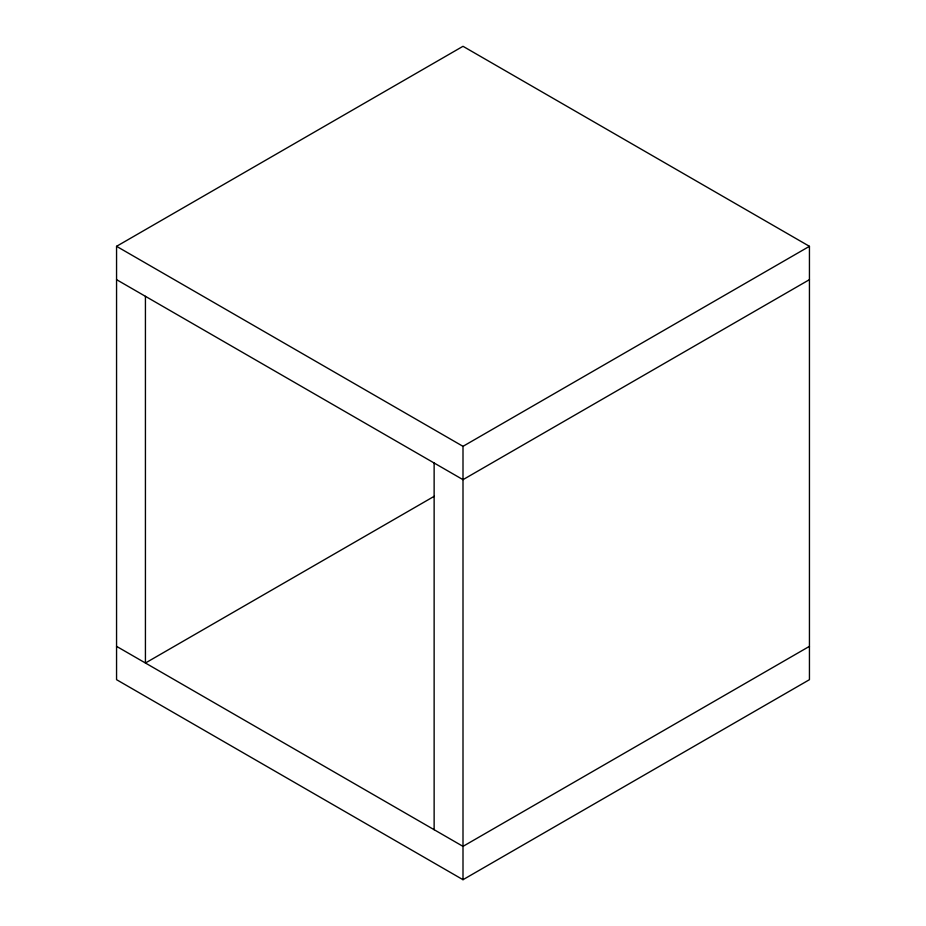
<?xml version="1.0" encoding="UTF-8"?>
<svg xmlns="http://www.w3.org/2000/svg" width="926" height="926" viewBox="0 0 926 926"><rect width="100%" height="100%" fill="white"/><g stroke="black" fill="none" stroke-linecap="round" stroke-linejoin="round"><path stroke-width="1.39" d="M116.56 246.316L463 46.3L809.44 246.316L809.44 679.684L463 879.7L116.56 679.684L116.56 246.316L463 446.332L809.44 246.316M434.34 496.22L145.428 663.016L145.428 296.32M809.44 279.652L463 479.668L116.56 279.652M809.44 646.348L463 846.364L116.56 646.348M463 446.332L463 879.7M434.132 463L434.132 829.696"/></g></svg>
